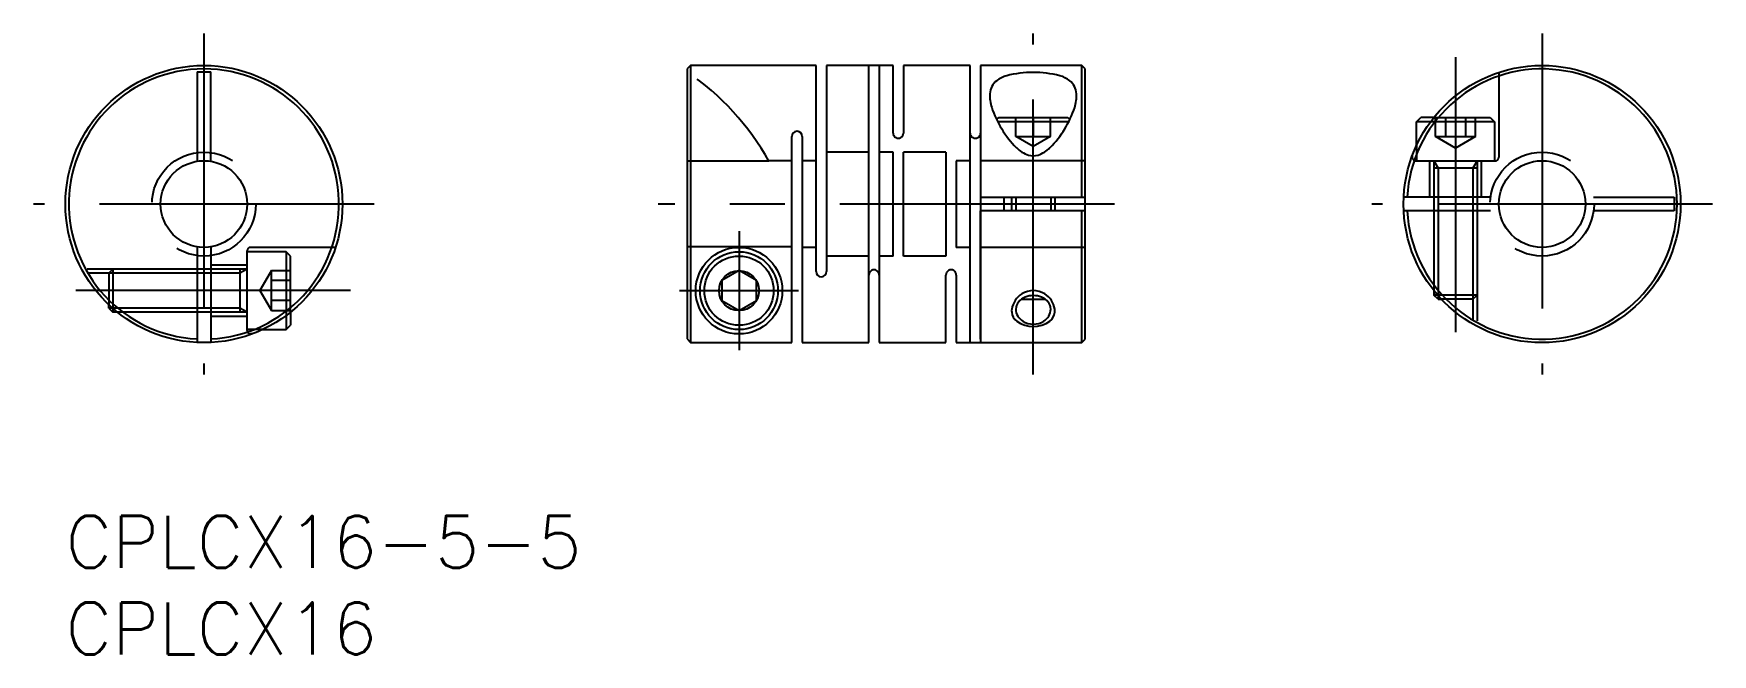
# Model space of a CAD drawing. Extents: x -1.8 to 95.1, y -8 to 27.8.
import ezdxf

# ---------------------------------------------------------------- set-up
doc = ezdxf.new("R2010")
doc.units = 0
doc.header["$LTSCALE"] = 0.5
doc.linetypes.add('CENTER', pattern=[50.8, 31.75, -6.35, 6.35, -6.35])
doc.linetypes.add('DASHED', pattern=[19.05, 12.7, -6.35])
for name, color, linetype in [('MSM_CENTER', 1, 'CENTER'), ('MSM_CONTINUOUS', 7, 'CONTINUOUS'), ('MSM_DASHED', 4, 'DASHED'), ('MSM_NARROW', 5, 'CONTINUOUS'), ('MSM_PART_NUMBER', 7, 'CONTINUOUS')]:
    doc.layers.add(name, color=color, linetype=linetype)
doc.styles.get("Standard").update_dxf_attribs({"font": 'txt.shx', "height": 2.5, "bigfont": 'bigfont.shx'})

# ---------------------------------------------------------------- blocks, each defined once
blk = doc.blocks.new('*U8')
at = {"layer": 'MSM_PART_NUMBER'}
blk.add_text('CPLCX16-5-5', height=3, dxfattribs=at).set_placement((0, -3))
blk = doc.blocks.new('*U9')
at = {"layer": 'MSM_PART_NUMBER'}
blk.add_text('CPLCX16', height=3, dxfattribs=at).set_placement((0, -8))

msp = doc.modelspace()

# ---------------------------------------------------------------- linework, layer by layer
at = {"layer": 'MSM_CENTER'}
for p, q in [((8, 27.841), (8, 8.159)), ((55.912, 8.159), (55.912, 27.841)), ((85.303, 27.841), (85.303, 8.159)), ((80.303, 26.476), (80.303, 9.524)), ((17.841, 18), (-1.841, 18)), ((60.605, 18), (34.237, 18)), ((95.144, 18), (75.462, 18)), ((38.912, 16.438), (38.912, 9.562)), ((16.476, 13), (-0.476, 13)), ((35.474, 13), (42.351, 13))]:
    msp.add_line(p, q, dxfattribs=at)
at = {"layer": 'MSM_CONTINUOUS'}
for p, q in [((7.6, 25.627), (8.4, 25.627)), ((7.6, 25.627), (7.6, 20.468)), ((8.4, 20.468), (8.4, 25.627)), ((36.112, 26), (35.912, 25.8)), ((35.912, 25.8), (35.912, 10.21)), ((43.362, 26), (36.112, 26)), ((36.112, 26), (36.112, 10.01)), ((43.362, 14.1), (43.362, 26)), ((47.812, 26), (43.962, 26)), ((43.962, 26), (43.962, 14.1)), ((46.412, 10), (46.412, 26)), ((47.012, 26), (47.012, 10)), ((47.812, 22.099), (47.812, 26)), ((52.262, 26), (48.412, 26)), ((48.412, 26), (48.412, 22.099)), ((52.262, 10), (52.262, 26)), ((58.712, 26), (52.862, 26)), ((52.862, 26), (52.862, 10)), ((58.912, 25.8), (58.712, 26)), ((58.712, 18.4), (58.712, 26)), ((58.912, 10.2), (58.912, 25.8)), ((53.791, 22.879), (53.912, 23)), ((57.957, 22.75), (53.854, 22.75)), ((53.912, 23), (57.912, 23)), ((57.912, 23), (58.025, 22.887)), ((78.053, 22.75), (78.303, 23)), ((78.866, 22.75), (78.053, 22.75)), ((78.053, 21.382), (78.053, 22.75)), ((79.058, 23), (78.303, 23)), ((41.962, 10.01), (41.962, 21.9)), ((42.562, 21.9), (42.562, 10)), ((52.862, 18.4), (58.912, 18.4)), ((58.912, 17.6), (52.862, 17.6)), ((52.862, 10.2), (52.862, 17.6)), ((54.209, 18.4), (54.209, 17.6)), ((54.662, 18.4), (54.662, 17.6)), ((57.162, 18.4), (57.162, 17.6)), ((58.712, 10), (58.712, 17.6)), ((82.33, 18.4), (77.313, 18.4)), ((82.33, 17.6), (77.313, 17.6)), ((79.053, 18.4), (79.053, 17.6)), ((81.553, 18.4), (81.553, 17.6)), ((88.276, 18.4), (92.931, 18.4)), ((92.931, 17.6), (88.276, 17.6)), ((92.931, 18.4), (92.931, 17.6)), ((7.6, 15.532), (7.6, 10.01)), ((8.4, 15.532), (8.4, 10.01)), ((8.4, 14.25), (7.6, 14.25)), ((38.912, 14.155), (37.912, 13.577)), ((39.912, 13.577), (38.912, 14.155)), ((50.862, 10), (50.862, 13.901)), ((51.462, 13.901), (51.462, 10)), ((37.912, 13.577), (37.912, 12.423)), ((39.912, 12.423), (39.912, 13.577)), ((79.053, 13.006), (79.053, 12.744)), ((79.297, 12.5), (79.053, 12.744)), ((79.273, 12.744), (79.053, 12.744)), ((2.5, 11.993), (2.5, 12.191)), ((2.5, 11.993), (2.744, 11.75)), ((2.744, 11.969), (2.744, 11.75)), ((3.006, 11.75), (2.744, 11.75)), ((8.4, 11.75), (7.6, 11.75)), ((13, 11.755), (13, 11)), ((37.912, 12.423), (38.912, 11.845)), ((38.912, 11.845), (39.912, 12.423)), ((55.217, 12.5), (56.607, 12.5)), ((79.297, 12.5), (79.494, 12.5)), ((11.382, 10.75), (12.75, 10.75)), ((12.75, 11.563), (12.75, 10.75)), ((12.75, 10.75), (13, 11)), ((35.912, 10.21), (36.112, 10.01)), ((36.112, 10.01), (41.962, 10.01)), ((42.562, 10), (46.412, 10)), ((47.012, 10), (50.862, 10)), ((51.462, 10), (58.712, 10)), ((58.712, 10), (58.912, 10.2))]:
    msp.add_line(p, q, dxfattribs=at)
for centre, radius in [((8, 18), 8), ((85.303, 18), 8), ((8, 18), 2.5), ((85.303, 18), 2.5), ((38.912, 13), 2.5), ((38.912, 13), 2.25), ((38.912, 13), 2), ((38.912, 13), 1.155)]:
    msp.add_circle(centre, radius, dxfattribs=at)
for centre, radius, start, end in [((8, 18), 7.8, 272.93953, 267.06047), ((54.857, 23.718), 1.759, 105.94355, 127.08392), ((55.906, 19.35), 6.249, 75.80808, 104.19192), ((56.955, 23.718), 1.759, 52.91608, 74.05645), ((85.303, 18), 7.8, 182.93953, 177.06047), ((55.61, 24.26), 2.209, 177.0906, 197.92335), ((54.427, 24.313), 1.025, 127.95922, 176.68028), ((57.385, 24.313), 1.025, 3.31972, 52.04078), ((56.201, 24.26), 2.209, 342.07665, 2.9094), ((59.155, 25.449), 5.949, 198.31572, 224.82731), ((52.656, 25.449), 5.949, 315.17269, 341.68428), ((42.262, 21.9), 0.3, 0, 180), ((48.112, 22.097), 0.3, 179.51235, 0.48765), ((52.562, 22.097), 0.3, 179.51235, 0.48765), ((56.236, 22.564), 1.844, 225.19359, 250.72514), ((55.906, 21.788), 1.004, 253.88842, 286.11158), ((55.576, 22.564), 1.844, 289.27486, 314.80641), ((43.662, 14.1), 0.3, 180, 0), ((46.712, 13.903), 0.3, 359.51235, 180.48765), ((51.162, 13.903), 0.3, 359.51235, 180.48765), ((55.785, 11.746), 0.944, 111.23887, 140.83516), ((55.912, 11.448), 1.268, 68.29492, 111.70508), ((56.039, 11.746), 0.944, 39.16484, 68.76113), ((55.597, 11.915), 0.692, 141.81221, 213.99694), ((56.227, 11.915), 0.692, 326.00306, 38.18779), ((55.799, 12.014), 0.915, 212.09101, 237.27062), ((55.912, 12.206), 1.138, 237.69915, 302.30085), ((56.026, 12.014), 0.915, 302.72938, 327.90899)]:
    msp.add_arc(centre, radius, start, end, dxfattribs=at)
at = {"layer": 'MSM_DASHED'}
for p, q in [((82.803, 25.599), (82.803, 20.7)), ((54.912, 21.9), (54.912, 23)), ((55.912, 23), (55.912, 21.9)), ((56.912, 21.9), (56.912, 23)), ((82.553, 22.75), (78.866, 22.75)), ((79.058, 23), (82.303, 23)), ((79.149, 21.9), (79.149, 23)), ((79.726, 23), (79.726, 21.9)), ((80.881, 23), (80.881, 21.9)), ((81.458, 21.9), (81.458, 23)), ((82.303, 23), (82.553, 22.75)), ((82.553, 22.75), (82.553, 20.5)), ((54.912, 21.9), (56.912, 21.9)), ((55.912, 21.323), (54.912, 21.9)), ((56.912, 21.9), (55.912, 21.323)), ((78.053, 21.382), (78.053, 20.5)), ((79.149, 21.9), (81.458, 21.9)), ((80.303, 21.233), (79.149, 21.9)), ((81.458, 21.9), (80.303, 21.233)), ((40.634, 20.468), (35.912, 20.468)), ((41.962, 20.5), (40.616, 20.5)), ((43.362, 20.5), (42.562, 20.5)), ((46.412, 21), (43.962, 21)), ((47.812, 21), (47.012, 21)), ((47.812, 15), (47.812, 21)), ((48.412, 15), (48.412, 21)), ((50.862, 21), (48.412, 21)), ((50.862, 21), (50.862, 15)), ((52.262, 20.5), (51.462, 20.5)), ((51.462, 20.5), (51.462, 15.5)), ((58.912, 20.5), (52.862, 20.5)), ((77.803, 20.784), (77.803, 20.7)), ((78.003, 20.5), (82.603, 20.5)), ((78.803, 20.5), (78.803, 18.4)), ((79.053, 20.5), (79.297, 20.078)), ((79.053, 20.5), (79.053, 18.4)), ((81.553, 20.5), (81.31, 20.078)), ((81.553, 20.5), (81.553, 18.4)), ((81.803, 18.4), (81.803, 20.5)), ((81.553, 20.078), (79.053, 20.078)), ((79.297, 20.078), (79.297, 18.4)), ((81.31, 20.078), (81.31, 18.4)), ((79.053, 17.6), (79.053, 13.006)), ((79.297, 17.6), (79.297, 12.716)), ((81.31, 17.6), (81.31, 11.068)), ((81.553, 17.6), (81.553, 10.933)), ((41.962, 15.532), (35.912, 15.532)), ((10.5, 10.7), (10.5, 15.3)), ((12.75, 15.25), (10.5, 15.25)), ((15.599, 15.5), (10.7, 15.5)), ((13, 15), (12.75, 15.25)), ((12.75, 15.25), (12.75, 11.563)), ((13, 11.755), (13, 15)), ((43.362, 15.5), (42.562, 15.5)), ((46.412, 15), (43.962, 15)), ((47.812, 15), (47.012, 15)), ((50.862, 15), (48.412, 15)), ((52.262, 15.5), (51.462, 15.5)), ((58.912, 15.5), (52.862, 15.5)), ((7.6, 14.25), (0.933, 14.25)), ((7.6, 14.007), (1.068, 14.007)), ((2.5, 14.007), (2.744, 14.25)), ((2.5, 14.007), (2.5, 12.191)), ((2.744, 14.25), (2.744, 11.969)), ((8.4, 14.5), (10.5, 14.5)), ((10.5, 14.25), (8.4, 14.25)), ((10.078, 14.007), (8.4, 14.007)), ((10.078, 14.25), (10.078, 11.75)), ((10.5, 14.25), (10.078, 14.007)), ((11.9, 14.155), (11.233, 13)), ((11.9, 11.845), (11.9, 14.155)), ((11.9, 14.155), (13, 14.155)), ((11.233, 13), (11.9, 11.845)), ((13, 13.577), (11.9, 13.577)), ((81.553, 12.744), (79.273, 12.744)), ((81.31, 12.5), (81.553, 12.744)), ((7.6, 11.993), (2.716, 11.993)), ((7.6, 11.75), (3.006, 11.75)), ((10.078, 11.993), (8.4, 11.993)), ((10.5, 11.75), (8.4, 11.75)), ((10.5, 11.75), (10.078, 11.993)), ((13, 12.423), (11.9, 12.423)), ((11.9, 11.845), (13, 11.845)), ((81.31, 12.5), (79.494, 12.5)), ((10.5, 11.5), (8.4, 11.5)), ((11.382, 10.75), (10.5, 10.75)), ((10.784, 10.5), (10.7, 10.5))]:
    msp.add_line(p, q, dxfattribs=at)
for centre in [(8, 18), (85.303, 18)]:
    msp.add_circle(centre, 3, dxfattribs=at)
for centre, radius, start, end in [((27.512, 13.2), 15, 28.981, 55.9442), ((78.003, 20.7), 0.2, 180, 270), ((82.603, 20.7), 0.2, 270, 0), ((10.7, 15.3), 0.2, 90, 180), ((10.7, 10.7), 0.2, 180, 270)]:
    msp.add_arc(centre, radius, start, end, dxfattribs=at)
at = {"layer": 'MSM_NARROW'}
for p, q in [((54.906, 18.4), (54.906, 17.6)), ((56.919, 18.4), (56.919, 17.6)), ((79.297, 18.4), (79.297, 17.6)), ((81.31, 18.4), (81.31, 17.6)), ((8.4, 14.007), (7.6, 14.007)), ((79.297, 12.716), (79.297, 12.5)), ((2.716, 11.993), (2.5, 11.993)), ((8.4, 11.993), (7.6, 11.993))]:
    msp.add_line(p, q, dxfattribs=at)
for centre, radius, start, end in [((55.939, 11.729), 1.287, 122.14163, 170.79555), ((55.912, 11.757), 1.249, 58.21464, 121.78536), ((55.885, 11.729), 1.287, 9.20445, 57.85837), ((55.258, 11.848), 0.596, 171.5875, 188.95998), ((55.414, 11.822), 0.747, 185.11547, 231.94443), ((56.411, 11.822), 0.747, 308.05557, 354.88453), ((56.566, 11.848), 0.596, 351.04002, 8.4125), ((55.912, 12.617), 1.683, 235.26952, 304.73048)]:
    msp.add_arc(centre, radius, start, end, dxfattribs=at)

# ---------------------------------------------------------------- block references
at = {"layer": 'MSM_CONTINUOUS'}
for name in ['*U8', '*U9']:
    msp.add_blockref(name, (0, 0), dxfattribs=at)

doc.saveas('drawing.dxf')
